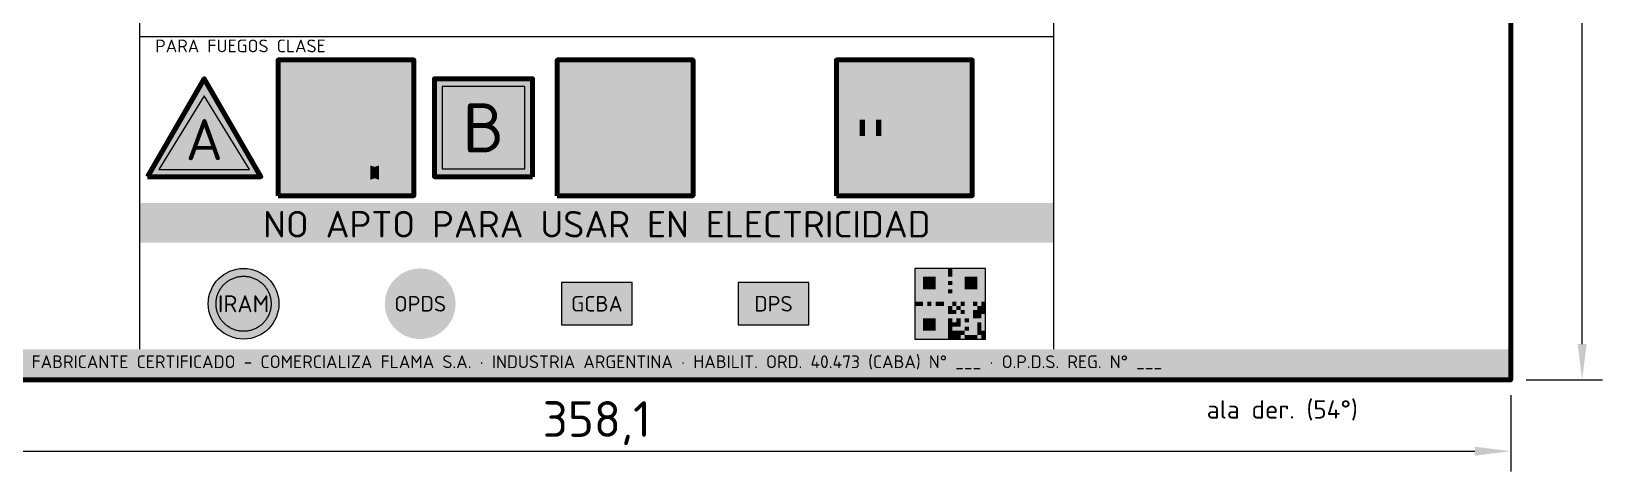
# Model space of a CAD drawing. Header units: millimetres. Extents: x 0 to 2208, y 0 to 420.
# Drawn here: x 1732.6 to 1886.5, y 235.2 to 278.4 of the extents above; entities that cross this region are included whole.
import ezdxf
from ezdxf.enums import TextEntityAlignment as Align

# ---------------------------------------------------------------- set-up
doc = ezdxf.new("R2010")
doc.units = ezdxf.units.MM
for name, color, linetype, lineweight in [('01-VISIBLE', 7, 'CONTINUOUS', 70), ('04-COTA', 3, 'CONTINUOUS', 18), ('08-FINA', 5, 'CONTINUOUS', 18), ('13-GRAFICA', 30, 'CONTINUOUS', 18)]:
    doc.layers.add(name, color=color, linetype=linetype, lineweight=lineweight)
doc.styles.add('ISO3098', font='isocpeur.ttf')
doc.dimstyles.new('FLAMA-IRAM', dxfattribs={"dimtxt": 3.5, "dimasz": 3.5, "dimexe": 2, "dimexo": 1.5, "dimgap": 1, "dimtad": 1, "dimdec": 1, "dimtxsty": 'ISO3098', "dimblk": 'IRAM_FLECHA', "dimblk1": 'IRAM_FLECHA', "dimblk2": 'IRAM_FLECHA', "dimcen": 2.5, "dimclrd": 256, "dimclre": 256, "dimclrt": 256, "dimazin": 3, "dimtfac": 1, "dimtmove": 0, "dimatfit": 3, "dimlwd": 18, "dimlwe": 18})

# ---------------------------------------------------------------- blocks, each defined once
blk = doc.blocks.new('IRAM_FLECHA')
blk.add_solid([(0, 0), (-1, 0.125), (-1, -0.125)])

msp = doc.modelspace()

# ---------------------------------------------------------------- hatches: boundary and pattern name
at = {"layer": '13-GRAFICA', "true_color": 0x005eaa}
h = msp.add_hatch(color=7, dxfattribs=at)
h.dxf.hatch_style = 1
h.paths.add_polyline_path([(1770.083, 262.307), (1770.083, 275.62), (1756.77, 275.62), (1756.77, 262.307)])
h = msp.add_hatch(color=7, dxfattribs=at)
h.dxf.hatch_style = 1
h.paths.add_polyline_path([(1797.435, 262.307), (1797.435, 275.62), (1784.122, 275.62), (1784.122, 262.307)])
at = {"layer": '13-GRAFICA', "true_color": 0x191919}
h = msp.add_hatch(color=7, dxfattribs=at)
h.dxf.hatch_style = 1
h.paths.add_polyline_path([(1824.786, 262.307), (1824.786, 275.62), (1811.473, 275.62), (1811.473, 262.307)])
at = {"layer": '13-GRAFICA', "true_color": 0xc81e2d}
h = msp.add_hatch(color=7, dxfattribs=at)
h.dxf.hatch_style = 1
h.paths.add_polyline_path([(1811.473, 274.302), (1811.473, 275.62), (1812.791, 275.62), (1824.786, 263.624), (1824.786, 262.307), (1823.468, 262.307)])
at = {"layer": '13-GRAFICA', "true_color": 0xffffff}
h = msp.add_hatch(color=7, dxfattribs=at)
h.dxf.hatch_style = 1
h.paths.add_polyline_path([(1758.499, 269.355), (1758.484, 269.358), (1758.471, 269.364), (1758.458, 269.37), (1758.445, 269.378), (1758.434, 269.387), (1758.423, 269.397), (1758.414, 269.408), (1758.405, 269.42), (1758.398, 269.433), (1758.393, 269.446), (1758.009, 270.501), (1758.005, 270.515), (1758.002, 270.529), (1758.001, 270.544), (1758.001, 270.558), (1758.002, 270.573), (1758.005, 270.587), (1758.01, 270.601), (1758.016, 270.614), (1758.495, 271.573), (1758.502, 271.585), (1758.51, 271.597), (1758.519, 271.607), (1758.529, 271.617), (1758.54, 271.626), (1758.552, 271.633), (1758.565, 271.64), (1758.578, 271.645), (1758.591, 271.649), (1758.605, 271.651), (1758.619, 271.652), (1758.633, 271.652), (1758.647, 271.65), (1758.661, 271.647), (1758.674, 271.643), (1758.687, 271.638), (1758.699, 271.631), (1758.711, 271.623), (1758.722, 271.614), (1758.731, 271.604), (1758.74, 271.593), (1758.748, 271.581), (1758.905, 271.311), (1759.203, 272.502), (1759.207, 272.516), (1759.213, 272.529), (1759.219, 272.541), (1759.227, 272.553), (1759.236, 272.564), (1759.246, 272.574), (1759.257, 272.583), (1759.269, 272.591), (1759.282, 272.597), (1759.295, 272.603), (1759.308, 272.607), (1759.322, 272.609), (1759.336, 272.611), (1759.351, 272.611), (1759.365, 272.609), (1759.379, 272.606), (1759.392, 272.602), (1759.405, 272.596), (1759.418, 272.59), (1759.429, 272.582), (1759.44, 272.573), (1759.45, 272.562), (1759.459, 272.551), (1759.862, 271.993), (1760.11, 274.304), (1760.112, 274.318), (1760.116, 274.332), (1760.121, 274.345), (1760.127, 274.358), (1760.135, 274.37), (1760.144, 274.382), (1760.153, 274.392), (1760.164, 274.401), (1760.176, 274.41), (1760.188, 274.417), (1760.202, 274.423), (1760.215, 274.427), (1760.229, 274.43), (1760.244, 274.432), (1760.258, 274.432), (1760.272, 274.431), (1760.286, 274.428), (1760.3, 274.424), (1760.313, 274.419), (1760.326, 274.412), (1760.338, 274.404), (1760.349, 274.395), (1760.359, 274.385), (1760.368, 274.374), (1760.376, 274.362), (1760.383, 274.35), (1760.389, 274.336), (1760.393, 274.322), (1760.837, 272.505), (1761.088, 272.925), (1761.096, 272.936), (1761.105, 272.947), (1761.115, 272.957), (1761.126, 272.966), (1761.138, 272.974), (1761.15, 272.981), (1761.163, 272.986), (1761.177, 272.99), (1761.191, 272.993), (1761.205, 272.994), (1761.219, 272.994), (1761.233, 272.993), (1761.247, 272.99), (1761.26, 272.986), (1761.273, 272.98), (1761.286, 272.974), (1761.297, 272.966), (1761.308, 272.957), (1761.318, 272.947), (1761.327, 272.936), (1761.335, 272.924), (1761.342, 272.912), (1761.347, 272.899), (1761.351, 272.885), (1761.83, 270.968), (1761.833, 270.956), (1761.834, 270.943), (1761.835, 270.93), (1761.834, 270.918), (1761.832, 270.905), (1761.544, 269.467), (1761.541, 269.454), (1761.536, 269.44), (1761.53, 269.428), (1761.523, 269.416), (1761.514, 269.404), (1761.505, 269.394), (1761.494, 269.384), (1761.483, 269.376), (1761.471, 269.369), (1761.458, 269.363), (1761.445, 269.358), (1761.431, 269.355), (1761.417, 269.353), (1761.403, 269.352), (1758.528, 269.352), (1758.513, 269.353)])
h = msp.add_hatch(color=7, dxfattribs=at)
h.dxf.hatch_style = 1
h.paths.add_polyline_path([(1818.755, 267.969), (1818.735, 267.974), (1818.716, 267.981), (1818.698, 267.99), (1818.68, 268.001), (1818.664, 268.013), (1818.65, 268.027), (1818.637, 268.043), (1818.625, 268.06), (1818.615, 268.077), (1818.607, 268.096), (1818.075, 269.561), (1818.069, 269.58), (1818.065, 269.6), (1818.063, 269.62), (1818.063, 269.64), (1818.065, 269.66), (1818.069, 269.68), (1818.076, 269.699), (1818.084, 269.718), (1818.749, 271.049), (1818.759, 271.066), (1818.77, 271.082), (1818.783, 271.097), (1818.797, 271.111), (1818.812, 271.123), (1818.829, 271.133), (1818.846, 271.142), (1818.864, 271.149), (1818.883, 271.155), (1818.902, 271.158), (1818.922, 271.16), (1818.941, 271.159), (1818.961, 271.157), (1818.98, 271.153), (1818.998, 271.147), (1819.016, 271.139), (1819.033, 271.13), (1819.049, 271.119), (1819.064, 271.106), (1819.078, 271.092), (1819.09, 271.077), (1819.101, 271.061), (1819.319, 270.686), (1819.733, 272.34), (1819.739, 272.359), (1819.746, 272.377), (1819.755, 272.394), (1819.766, 272.411), (1819.779, 272.426), (1819.793, 272.44), (1819.808, 272.452), (1819.825, 272.463), (1819.842, 272.472), (1819.86, 272.48), (1819.879, 272.485), (1819.899, 272.489), (1819.918, 272.491), (1819.938, 272.491), (1819.957, 272.489), (1819.977, 272.485), (1819.996, 272.479), (1820.014, 272.471), (1820.031, 272.462), (1820.047, 272.45), (1820.062, 272.438), (1820.076, 272.424), (1820.088, 272.408), (1820.649, 271.632), (1820.993, 274.842), (1820.996, 274.862), (1821.001, 274.881), (1821.008, 274.9), (1821.017, 274.918), (1821.027, 274.935), (1821.039, 274.95), (1821.053, 274.965), (1821.068, 274.978), (1821.084, 274.989), (1821.102, 274.999), (1821.12, 275.007), (1821.139, 275.014), (1821.158, 275.018), (1821.178, 275.02), (1821.198, 275.02), (1821.218, 275.019), (1821.237, 275.015), (1821.257, 275.01), (1821.275, 275.002), (1821.293, 274.993), (1821.309, 274.982), (1821.325, 274.969), (1821.339, 274.955), (1821.352, 274.94), (1821.363, 274.923), (1821.372, 274.906), (1821.38, 274.887), (1821.385, 274.868), (1822.002, 272.345), (1822.351, 272.927), (1822.362, 272.943), (1822.375, 272.958), (1822.389, 272.972), (1822.404, 272.984), (1822.42, 272.995), (1822.437, 273.004), (1822.455, 273.012), (1822.474, 273.018), (1822.493, 273.021), (1822.513, 273.023), (1822.533, 273.023), (1822.552, 273.021), (1822.571, 273.018), (1822.59, 273.012), (1822.608, 273.004), (1822.625, 272.995), (1822.642, 272.984), (1822.657, 272.972), (1822.671, 272.958), (1822.683, 272.943), (1822.694, 272.926), (1822.703, 272.909), (1822.711, 272.891), (1822.716, 272.872), (1823.382, 270.21), (1823.386, 270.192), (1823.388, 270.175), (1823.388, 270.157), (1823.387, 270.14), (1823.384, 270.122), (1822.985, 268.125), (1822.98, 268.106), (1822.973, 268.088), (1822.965, 268.07), (1822.955, 268.053), (1822.943, 268.038), (1822.93, 268.023), (1822.916, 268.01), (1822.9, 267.998), (1822.883, 267.988), (1822.865, 267.98), (1822.847, 267.973), (1822.828, 267.968), (1822.808, 267.966), (1822.789, 267.965), (1818.795, 267.965), (1818.775, 267.966)])
at = {"layer": '13-GRAFICA', "true_color": 0x009146}
h = msp.add_hatch(color=7, dxfattribs=at)
h.dxf.hatch_style = 1
h.paths.add_polyline_path([(1743.989, 264.156), (1755.091, 264.156), (1749.54, 273.771)])
at = {"layer": '13-GRAFICA', "true_color": 0xffffff}
h = msp.add_hatch(color=7, dxfattribs=at)
h.dxf.hatch_style = 1
h.paths.add_polyline_path([(1766.057, 269.525), (1766.456, 273.248), (1766.459, 273.271), (1766.465, 273.293), (1766.473, 273.315), (1766.483, 273.336), (1766.496, 273.355), (1766.51, 273.374), (1766.526, 273.39), (1766.543, 273.406), (1766.562, 273.419), (1766.582, 273.43), (1766.603, 273.44), (1766.625, 273.447), (1766.648, 273.452), (1766.655, 273.453), (1766.655, 265.27), (1765.791, 265.27), (1765.791, 269.893)])
h = msp.add_hatch(color=7, dxfattribs=at)
h.dxf.hatch_style = 1
h.paths.add_polyline_path([(1766.671, 273.454), (1766.694, 273.455), (1766.717, 273.453), (1766.739, 273.449), (1766.762, 273.442), (1766.783, 273.434), (1766.804, 273.423), (1766.823, 273.41), (1766.841, 273.396), (1766.857, 273.379), (1766.872, 273.361), (1766.885, 273.342), (1766.896, 273.322), (1766.904, 273.3), (1766.911, 273.278), (1767.627, 270.351), (1768.032, 271.026), (1768.044, 271.045), (1768.059, 271.062), (1768.075, 271.079), (1768.092, 271.093), (1768.111, 271.106), (1768.131, 271.116), (1768.152, 271.125), (1768.174, 271.132), (1768.196, 271.136), (1768.219, 271.138), (1768.242, 271.138), (1768.264, 271.136), (1768.287, 271.131), (1768.308, 271.125), (1768.329, 271.116), (1768.349, 271.105), (1768.368, 271.093), (1768.386, 271.078), (1768.402, 271.062), (1768.416, 271.045), (1768.429, 271.026), (1768.44, 271.006), (1768.448, 270.985), (1768.455, 270.963), (1769.227, 267.874), (1769.231, 267.854), (1769.234, 267.834), (1769.234, 267.813), (1769.233, 267.793), (1769.23, 267.773), (1768.807, 265.662), (1769.046, 264.927), (1767.946, 264.57), (1769.046, 264.212), (1768.717, 263.199), (1766.655, 263.869), (1766.655, 265.27), (1766.655, 273.453)])
at = {"layer": '13-GRAFICA', "true_color": 0xc81e2d}
h = msp.add_hatch(color=7, dxfattribs=at)
h.dxf.hatch_style = 1
h.paths.add_polyline_path([(1781.699, 264.156), (1781.699, 273.771), (1772.083, 273.771), (1772.083, 264.156)])
at = {"layer": '13-GRAFICA', "true_color": 0xffffff}
h = msp.add_hatch(color=7, dxfattribs=at)
h.dxf.hatch_style = 1
h.paths.add_polyline_path([(1796.372, 263.782), (1796.053, 263.667), (1795.622, 263.567), (1795.098, 263.484), (1794.499, 263.422), (1793.85, 263.384), (1793.174, 263.372), (1792.499, 263.384), (1791.85, 263.422), (1791.251, 263.484), (1790.727, 263.567), (1790.296, 263.667), (1789.977, 263.782), (1789.78, 263.907), (1789.713, 264.037), (1789.78, 264.167), (1789.977, 264.292), (1790.272, 264.398), (1789.713, 265.935), (1789.713, 264.17), (1785.187, 264.17), (1785.187, 267.898), (1787.583, 270.028), (1789.713, 270.028), (1789.713, 266.714), (1790.478, 268.245), (1790.491, 268.267), (1790.506, 268.288), (1790.523, 268.308), (1790.541, 268.326), (1790.561, 268.342), (1790.583, 268.356), (1790.606, 268.367), (1790.63, 268.377), (1790.655, 268.384), (1790.68, 268.388), (1790.706, 268.39), (1790.731, 268.39), (1790.757, 268.387), (1790.782, 268.382), (1790.807, 268.374), (1790.83, 268.364), (1790.853, 268.351), (1790.874, 268.337), (1790.894, 268.32), (1790.912, 268.302), (1790.928, 268.281), (1790.942, 268.26), (1791.231, 267.765), (1791.776, 269.948), (1791.784, 269.973), (1791.794, 269.997), (1791.806, 270.02), (1791.821, 270.042), (1791.837, 270.062), (1791.856, 270.08), (1791.876, 270.097), (1791.898, 270.111), (1791.921, 270.123), (1791.945, 270.133), (1791.97, 270.14), (1791.995, 270.145), (1792.021, 270.148), (1792.047, 270.148), (1792.073, 270.145), (1792.098, 270.139), (1792.123, 270.132), (1792.147, 270.122), (1792.17, 270.109), (1792.192, 270.094), (1792.211, 270.078), (1792.23, 270.059), (1792.246, 270.039), (1792.986, 269.014), (1793.44, 273.251), (1793.444, 273.277), (1793.45, 273.303), (1793.46, 273.327), (1793.471, 273.351), (1793.485, 273.373), (1793.501, 273.394), (1793.519, 273.413), (1793.539, 273.431), (1793.56, 273.446), (1793.583, 273.459), (1793.607, 273.469), (1793.632, 273.478), (1793.658, 273.483), (1793.684, 273.486), (1793.71, 273.487), (1793.737, 273.485), (1793.763, 273.48), (1793.788, 273.472), (1793.812, 273.463), (1793.835, 273.45), (1793.857, 273.436), (1793.878, 273.419), (1793.897, 273.401), (1793.913, 273.381), (1793.928, 273.359), (1793.94, 273.335), (1793.95, 273.311), (1793.958, 273.286), (1794.772, 269.955), (1795.233, 270.723), (1795.247, 270.744), (1795.264, 270.764), (1795.282, 270.783), (1795.302, 270.799), (1795.324, 270.813), (1795.346, 270.826), (1795.37, 270.836), (1795.395, 270.843), (1795.42, 270.848), (1795.446, 270.851), (1795.472, 270.851), (1795.498, 270.848), (1795.523, 270.843), (1795.548, 270.835), (1795.572, 270.826), (1795.595, 270.813), (1795.616, 270.799), (1795.636, 270.783), (1795.654, 270.764), (1795.671, 270.744), (1795.685, 270.723), (1795.697, 270.7), (1795.707, 270.676), (1795.715, 270.651), (1796.593, 267.137), (1796.598, 267.114), (1796.601, 267.091), (1796.601, 267.067), (1796.6, 267.044), (1796.596, 267.021), (1796.072, 264.4), (1796.372, 264.292), (1796.569, 264.167), (1796.636, 264.037), (1796.569, 263.907)])
h = msp.add_hatch(color=7, dxfattribs=at)
h.dxf.hatch_style = 1
h.paths.add_polyline_path([(1784.061, 270.403), (1784.934, 271.013), (1786.308, 269.05), (1785.436, 268.44)])
h = msp.add_hatch(color=7, dxfattribs=at)
h.dxf.hatch_style = 1
h.paths.add_polyline_path([(1763.728, 263.199), (1763.399, 264.212), (1764.499, 264.57), (1763.399, 264.927), (1763.621, 265.609), (1763.071, 267.121), (1763.064, 267.144), (1763.059, 267.167), (1763.057, 267.19), (1763.057, 267.214), (1763.06, 267.237), (1763.065, 267.26), (1763.072, 267.282), (1763.081, 267.304), (1763.853, 268.848), (1763.865, 268.868), (1763.878, 268.887), (1763.892, 268.904), (1763.909, 268.919), (1763.926, 268.933), (1763.945, 268.946), (1763.966, 268.956), (1763.987, 268.964), (1764.008, 268.97), (1764.031, 268.974), (1764.053, 268.976), (1764.076, 268.976), (1764.098, 268.973), (1764.12, 268.969), (1764.142, 268.962), (1764.163, 268.953), (1764.183, 268.942), (1764.201, 268.929), (1764.218, 268.914), (1764.234, 268.898), (1764.248, 268.88), (1764.261, 268.861), (1764.514, 268.427), (1764.994, 270.345), (1765.001, 270.367), (1765.01, 270.388), (1765.02, 270.408), (1765.033, 270.427), (1765.048, 270.445), (1765.064, 270.461), (1765.082, 270.476), (1765.101, 270.488), (1765.121, 270.499), (1765.142, 270.508), (1765.164, 270.514), (1765.186, 270.518), (1765.209, 270.521), (1765.232, 270.52), (1765.255, 270.518), (1765.277, 270.513), (1765.299, 270.506), (1765.32, 270.498), (1765.34, 270.487), (1765.359, 270.474), (1765.376, 270.459), (1765.392, 270.443), (1765.407, 270.425), (1765.791, 269.893), (1765.791, 265.27), (1765.791, 263.869)])
h = msp.add_hatch(color=7, dxfattribs=at)
h.dxf.hatch_style = 1
h.paths.add_polyline_path([(1812.272, 264.17), (1812.272, 269.762), (1813.736, 269.762), (1813.736, 268.164), (1813.736, 266.3), (1813.736, 264.17)])
h = msp.add_hatch(color=7, dxfattribs=at)
h.dxf.hatch_style = 1
h.paths.add_polyline_path([(1814.268, 269.762), (1814.268, 268.164), (1813.736, 268.164), (1813.736, 269.762)])
h = msp.add_hatch(color=7, dxfattribs=at)
h.dxf.hatch_style = 1
h.paths.add_polyline_path([(1814.268, 264.17), (1814.268, 266.3), (1814.268, 268.164), (1814.268, 269.762), (1815.334, 269.762), (1815.334, 268.164), (1815.334, 266.3), (1815.334, 264.17)])
h = msp.add_hatch(color=7, dxfattribs=at)
h.dxf.hatch_style = 1
h.paths.add_polyline_path([(1815.866, 269.762), (1815.866, 268.164), (1815.334, 268.164), (1815.334, 269.762)])
h = msp.add_hatch(color=7, dxfattribs=at)
h.dxf.hatch_style = 1
h.paths.add_polyline_path([(1817.331, 264.17), (1815.866, 264.17), (1815.866, 266.3), (1815.866, 268.164), (1815.866, 269.762), (1817.331, 269.762)])
h = msp.add_hatch(color=7, dxfattribs=at)
h.dxf.hatch_style = 1
h.paths.add_polyline_path([(1762.495, 269.229), (1761.829, 264.17), (1758.102, 264.17), (1757.436, 269.229)])
h = msp.add_hatch(color=7, dxfattribs=at)
h.dxf.hatch_style = 1
h.paths.add_polyline_path([(1823.507, 263.366), (1823.532, 263.36), (1823.556, 263.351), (1823.58, 263.34), (1823.602, 263.327), (1823.623, 263.311), (1823.643, 263.294), (1823.66, 263.274), (1823.676, 263.253), (1823.689, 263.231), (1823.701, 263.207), (1823.709, 263.183), (1823.716, 263.157), (1823.72, 263.131), (1823.721, 263.105), (1823.72, 263.079), (1823.716, 263.053), (1823.709, 263.028), (1823.701, 263.003), (1823.689, 262.98), (1823.676, 262.957), (1823.66, 262.936), (1823.643, 262.917), (1823.623, 262.899), (1823.602, 262.884), (1823.58, 262.87), (1823.556, 262.859), (1823.532, 262.851), (1823.507, 262.844), (1823.481, 262.84), (1823.455, 262.839), (1820.526, 262.839), (1820.5, 262.84), (1820.474, 262.844), (1820.448, 262.851), (1820.424, 262.859), (1820.4, 262.87), (1820.378, 262.884), (1820.357, 262.899), (1820.337, 262.917), (1820.32, 262.936), (1820.304, 262.957), (1820.291, 262.98), (1820.28, 263.003), (1820.271, 263.028), (1820.265, 263.053), (1820.261, 263.079), (1820.259, 263.105), (1820.259, 264.17), (1818.928, 264.17), (1818.928, 266.567), (1819.461, 266.567), (1819.461, 267.898), (1819.86, 267.898), (1819.86, 266.567), (1821.191, 266.567), (1821.191, 267.898), (1821.591, 267.898), (1821.591, 266.567), (1822.123, 266.567), (1822.123, 264.17), (1820.792, 264.17), (1820.792, 263.372), (1823.455, 263.372), (1823.481, 263.37)])
h = msp.add_hatch(color=7, dxfattribs=at)
h.dxf.hatch_style = 1
h.paths.add_polyline_path([(1765.791, 263.869), (1765.791, 265.27), (1766.223, 265.13), (1766.655, 265.27), (1766.655, 263.869), (1766.223, 264.01)])
h = msp.add_hatch(color=7, dxfattribs=at)
h.dxf.hatch_style = 1
h.paths.add_polyline_path([(1813.736, 264.17), (1813.736, 266.3), (1814.268, 266.3), (1814.268, 264.17)])
h = msp.add_hatch(color=7, dxfattribs=at)
h.dxf.hatch_style = 1
h.paths.add_polyline_path([(1815.334, 264.17), (1815.334, 266.3), (1815.866, 266.3), (1815.866, 264.17)])
at = {"layer": '13-GRAFICA', "true_color": 0xc81e2d}
h = msp.add_hatch(color=7, dxfattribs=at)
h.dxf.hatch_style = 1
h.paths.add_polyline_path([(1832.768, 257.687), (1832.768, 261.587), (1743.232, 261.587), (1743.232, 257.687)])
at = {"layer": '13-GRAFICA', "true_color": 0x005eaa}
h = msp.add_hatch(color=7, dxfattribs=at)
h.dxf.hatch_style = 1
h.paths.add_polyline_path([(1756.847, 251.705), (1756.845, 251.592), (1756.84, 251.479), (1756.831, 251.366), (1756.818, 251.253), (1756.801, 251.141), (1756.781, 251.03), (1756.757, 250.919), (1756.729, 250.809), (1756.698, 250.7), (1756.664, 250.592), (1756.625, 250.486), (1756.584, 250.38), (1756.539, 250.277), (1756.49, 250.174), (1756.439, 250.073), (1756.384, 249.974), (1756.325, 249.877), (1756.264, 249.782), (1756.199, 249.689), (1756.132, 249.598), (1756.062, 249.509), (1755.988, 249.423), (1755.912, 249.339), (1755.833, 249.258), (1755.752, 249.179), (1755.668, 249.103), (1755.582, 249.029), (1755.493, 248.959), (1755.402, 248.892), (1755.309, 248.827), (1755.214, 248.766), (1755.117, 248.707), (1755.018, 248.652), (1754.917, 248.601), (1754.814, 248.552), (1754.71, 248.507), (1754.605, 248.466), (1754.498, 248.427), (1754.391, 248.393), (1754.282, 248.362), (1754.172, 248.334), (1754.061, 248.31), (1753.95, 248.29), (1753.838, 248.273), (1753.725, 248.26), (1753.612, 248.251), (1753.499, 248.246), (1753.386, 248.244), (1753.273, 248.246), (1753.159, 248.251), (1753.047, 248.26), (1752.934, 248.273), (1752.822, 248.29), (1752.711, 248.31), (1752.6, 248.334), (1752.49, 248.362), (1752.381, 248.393), (1752.273, 248.427), (1752.167, 248.466), (1752.061, 248.507), (1751.957, 248.552), (1751.855, 248.601), (1751.754, 248.652), (1751.655, 248.707), (1751.558, 248.766), (1751.463, 248.827), (1751.37, 248.892), (1751.279, 248.959), (1751.19, 249.029), (1751.104, 249.103), (1751.02, 249.179), (1750.938, 249.258), (1750.859, 249.339), (1750.783, 249.423), (1750.71, 249.509), (1750.64, 249.598), (1750.572, 249.689), (1750.508, 249.782), (1750.446, 249.877), (1750.388, 249.974), (1750.333, 250.073), (1750.281, 250.174), (1750.233, 250.277), (1750.188, 250.38), (1750.146, 250.486), (1750.108, 250.592), (1750.073, 250.7), (1750.042, 250.809), (1750.015, 250.919), (1749.991, 251.03), (1749.971, 251.141), (1749.954, 251.253), (1749.941, 251.366), (1749.932, 251.479), (1749.926, 251.592), (1749.924, 251.705), (1749.926, 251.818), (1749.932, 251.931), (1749.941, 252.044), (1749.954, 252.157), (1749.971, 252.269), (1749.991, 252.38), (1750.015, 252.491), (1750.042, 252.601), (1750.073, 252.71), (1750.108, 252.818), (1750.146, 252.924), (1750.188, 253.03), (1750.233, 253.134), (1750.281, 253.236), (1750.333, 253.337), (1750.388, 253.436), (1750.446, 253.533), (1750.508, 253.628), (1750.572, 253.721), (1750.64, 253.812), (1750.71, 253.901), (1750.783, 253.987), (1750.859, 254.071), (1750.938, 254.153), (1751.02, 254.231), (1751.104, 254.308), (1751.19, 254.381), (1751.279, 254.451), (1751.37, 254.519), (1751.463, 254.583), (1751.558, 254.645), (1751.655, 254.703), (1751.754, 254.758), (1751.855, 254.81), (1751.957, 254.858), (1752.061, 254.903), (1752.167, 254.945), (1752.273, 254.983), (1752.381, 255.017), (1752.49, 255.049), (1752.6, 255.076), (1752.711, 255.1), (1752.822, 255.12), (1752.934, 255.137), (1753.047, 255.15), (1753.159, 255.159), (1753.273, 255.165), (1753.386, 255.167), (1753.499, 255.165), (1753.612, 255.159), (1753.725, 255.15), (1753.838, 255.137), (1753.95, 255.12), (1754.061, 255.1), (1754.172, 255.076), (1754.282, 255.049), (1754.391, 255.017), (1754.498, 254.983), (1754.605, 254.945), (1754.71, 254.903), (1754.814, 254.858), (1754.917, 254.81), (1755.018, 254.758), (1755.117, 254.703), (1755.214, 254.645), (1755.309, 254.583), (1755.402, 254.519), (1755.493, 254.451), (1755.582, 254.381), (1755.668, 254.308), (1755.752, 254.231), (1755.833, 254.153), (1755.912, 254.071), (1755.988, 253.987), (1756.062, 253.901), (1756.132, 253.812), (1756.199, 253.721), (1756.264, 253.628), (1756.325, 253.533), (1756.384, 253.436), (1756.439, 253.337), (1756.49, 253.236), (1756.539, 253.134), (1756.584, 253.03), (1756.625, 252.924), (1756.664, 252.818), (1756.698, 252.71), (1756.729, 252.601), (1756.757, 252.491), (1756.781, 252.38), (1756.801, 252.269), (1756.818, 252.157), (1756.831, 252.044), (1756.84, 251.931), (1756.845, 251.818)])
at = {"layer": '13-GRAFICA', "true_color": 0x009146}
h = msp.add_hatch(color=7, dxfattribs=at)
h.dxf.hatch_style = 1
h.paths.add_polyline_path([(1774.154, 251.705), (1774.152, 251.592), (1774.147, 251.479), (1774.138, 251.366), (1774.125, 251.253), (1774.108, 251.141), (1774.088, 251.03), (1774.064, 250.919), (1774.036, 250.809), (1774.005, 250.7), (1773.971, 250.592), (1773.932, 250.486), (1773.891, 250.38), (1773.846, 250.277), (1773.797, 250.174), (1773.746, 250.073), (1773.691, 249.974), (1773.632, 249.877), (1773.571, 249.782), (1773.507, 249.689), (1773.439, 249.598), (1773.369, 249.509), (1773.295, 249.423), (1773.219, 249.339), (1773.141, 249.258), (1773.059, 249.179), (1772.975, 249.103), (1772.889, 249.029), (1772.8, 248.959), (1772.709, 248.892), (1772.616, 248.827), (1772.521, 248.766), (1772.424, 248.707), (1772.325, 248.652), (1772.224, 248.601), (1772.121, 248.552), (1772.018, 248.507), (1771.912, 248.466), (1771.806, 248.427), (1771.698, 248.393), (1771.589, 248.362), (1771.479, 248.334), (1771.368, 248.31), (1771.257, 248.29), (1771.145, 248.273), (1771.032, 248.26), (1770.919, 248.251), (1770.806, 248.246), (1770.693, 248.244), (1770.58, 248.246), (1770.467, 248.251), (1770.354, 248.26), (1770.241, 248.273), (1770.129, 248.29), (1770.018, 248.31), (1769.907, 248.334), (1769.797, 248.362), (1769.688, 248.393), (1769.58, 248.427), (1769.474, 248.466), (1769.368, 248.507), (1769.264, 248.552), (1769.162, 248.601), (1769.061, 248.652), (1768.962, 248.707), (1768.865, 248.766), (1768.77, 248.827), (1768.677, 248.892), (1768.586, 248.959), (1768.497, 249.029), (1768.411, 249.103), (1768.327, 249.179), (1768.245, 249.258), (1768.167, 249.339), (1768.09, 249.423), (1768.017, 249.509), (1767.947, 249.598), (1767.879, 249.689), (1767.815, 249.782), (1767.753, 249.877), (1767.695, 249.974), (1767.64, 250.073), (1767.588, 250.174), (1767.54, 250.277), (1767.495, 250.38), (1767.453, 250.486), (1767.415, 250.592), (1767.381, 250.7), (1767.349, 250.809), (1767.322, 250.919), (1767.298, 251.03), (1767.278, 251.141), (1767.261, 251.253), (1767.248, 251.366), (1767.239, 251.479), (1767.233, 251.592), (1767.232, 251.705), (1767.233, 251.818), (1767.239, 251.931), (1767.248, 252.044), (1767.261, 252.157), (1767.278, 252.269), (1767.298, 252.38), (1767.322, 252.491), (1767.349, 252.601), (1767.381, 252.71), (1767.415, 252.818), (1767.453, 252.924), (1767.495, 253.03), (1767.54, 253.134), (1767.588, 253.236), (1767.64, 253.337), (1767.695, 253.436), (1767.753, 253.533), (1767.815, 253.628), (1767.879, 253.721), (1767.947, 253.812), (1768.017, 253.901), (1768.09, 253.987), (1768.167, 254.071), (1768.245, 254.153), (1768.327, 254.231), (1768.411, 254.308), (1768.497, 254.381), (1768.586, 254.451), (1768.677, 254.519), (1768.77, 254.583), (1768.865, 254.645), (1768.962, 254.703), (1769.061, 254.758), (1769.162, 254.81), (1769.264, 254.858), (1769.368, 254.903), (1769.474, 254.945), (1769.58, 254.983), (1769.688, 255.017), (1769.797, 255.049), (1769.907, 255.076), (1770.018, 255.1), (1770.129, 255.12), (1770.241, 255.137), (1770.354, 255.15), (1770.467, 255.159), (1770.58, 255.165), (1770.693, 255.167), (1770.806, 255.165), (1770.919, 255.159), (1771.032, 255.15), (1771.145, 255.137), (1771.257, 255.12), (1771.368, 255.1), (1771.479, 255.076), (1771.589, 255.049), (1771.698, 255.017), (1771.806, 254.983), (1771.912, 254.945), (1772.018, 254.903), (1772.121, 254.858), (1772.224, 254.81), (1772.325, 254.758), (1772.424, 254.703), (1772.521, 254.645), (1772.616, 254.583), (1772.709, 254.519), (1772.8, 254.451), (1772.889, 254.381), (1772.975, 254.308), (1773.059, 254.231), (1773.141, 254.153), (1773.219, 254.071), (1773.295, 253.987), (1773.369, 253.901), (1773.439, 253.812), (1773.507, 253.721), (1773.571, 253.628), (1773.632, 253.533), (1773.691, 253.436), (1773.746, 253.337), (1773.797, 253.236), (1773.846, 253.134), (1773.891, 253.03), (1773.932, 252.924), (1773.971, 252.818), (1774.005, 252.71), (1774.036, 252.601), (1774.064, 252.491), (1774.088, 252.38), (1774.108, 252.269), (1774.125, 252.157), (1774.138, 252.044), (1774.147, 251.931), (1774.152, 251.818)])
at = {"layer": '13-GRAFICA', "true_color": 0xffffff}
h = msp.add_hatch(color=7, dxfattribs=at)
h.dxf.hatch_style = 1
h.paths.add_polyline_path([(1826.076, 248.244), (1826.076, 255.167), (1819.153, 255.167), (1819.153, 248.244)])
at = {"layer": '13-GRAFICA', "true_color": 0x191919}
h = msp.add_hatch(color=7, dxfattribs=at)
h.dxf.hatch_style = 1
h.paths.add_polyline_path([(1819.153, 255.167), (1819.56, 255.167), (1819.56, 254.759), (1819.56, 252.723), (1819.56, 252.316), (1819.153, 252.316)])
h = msp.add_hatch(color=7, dxfattribs=at)
h.dxf.hatch_style = 1
h.paths.add_polyline_path([(1821.596, 255.167), (1821.596, 254.759), (1819.56, 254.759), (1819.56, 255.167)])
h = msp.add_hatch(color=7, dxfattribs=at)
h.dxf.hatch_style = 1
h.paths.add_polyline_path([(1821.189, 253.13), (1819.967, 253.13), (1819.967, 254.352), (1821.189, 254.352)])
h = msp.add_hatch(color=7, dxfattribs=at)
h.dxf.hatch_style = 1
h.paths.add_polyline_path([(1822.003, 255.167), (1822.003, 252.316), (1821.596, 252.316), (1821.596, 252.723), (1821.596, 254.759), (1821.596, 255.167)])
h = msp.add_hatch(color=7, dxfattribs=at)
h.dxf.hatch_style = 1
h.paths.add_polyline_path([(1822.818, 254.759), (1822.818, 255.167), (1822.411, 255.167), (1822.411, 254.759)])
h = msp.add_hatch(color=7, dxfattribs=at)
h.dxf.hatch_style = 1
h.paths.add_polyline_path([(1822.818, 254.352), (1822.818, 254.759), (1822.411, 254.759), (1822.411, 254.352)])
h = msp.add_hatch(color=7, dxfattribs=at)
h.dxf.hatch_style = 1
h.paths.add_polyline_path([(1823.225, 255.167), (1823.632, 255.167), (1823.632, 254.759), (1823.632, 252.723), (1823.632, 252.316), (1823.225, 252.316)])
h = msp.add_hatch(color=7, dxfattribs=at)
h.dxf.hatch_style = 1
h.paths.add_polyline_path([(1825.668, 255.167), (1825.668, 254.759), (1823.632, 254.759), (1823.632, 255.167)])
h = msp.add_hatch(color=7, dxfattribs=at)
h.dxf.hatch_style = 1
h.paths.add_polyline_path([(1825.261, 253.13), (1824.039, 253.13), (1824.039, 254.352), (1825.261, 254.352)])
h = msp.add_hatch(color=7, dxfattribs=at)
h.dxf.hatch_style = 1
h.paths.add_polyline_path([(1826.076, 255.167), (1826.076, 252.316), (1825.668, 252.316), (1825.668, 252.723), (1825.668, 254.759), (1825.668, 255.167)])
at = {"layer": '13-GRAFICA', "true_color": 0xffd200}
h = msp.add_hatch(color=7, dxfattribs=at)
h.dxf.hatch_style = 1
h.paths.add_polyline_path([(1791.461, 249.628), (1791.461, 253.782), (1784.539, 253.782), (1784.539, 249.628)])
at = {"layer": '13-GRAFICA', "true_color": 0x00468c}
h = msp.add_hatch(color=7, dxfattribs=at)
h.dxf.hatch_style = 1
h.paths.add_polyline_path([(1808.768, 249.628), (1808.768, 253.782), (1801.846, 253.782), (1801.846, 249.628)])
at = {"layer": '13-GRAFICA', "true_color": 0x191919}
h = msp.add_hatch(color=7, dxfattribs=at)
h.dxf.hatch_style = 1
h.paths.add_polyline_path([(1819.56, 252.316), (1819.56, 252.723), (1821.596, 252.723), (1821.596, 252.316)])
h = msp.add_hatch(color=7, dxfattribs=at)
h.dxf.hatch_style = 1
h.paths.add_polyline_path([(1822.818, 253.538), (1822.818, 253.945), (1822.411, 253.945), (1822.411, 253.538)])
h = msp.add_hatch(color=7, dxfattribs=at)
h.dxf.hatch_style = 1
h.paths.add_polyline_path([(1822.818, 252.723), (1822.818, 253.13), (1822.411, 253.13), (1822.411, 252.723)])
h = msp.add_hatch(color=7, dxfattribs=at)
h.dxf.hatch_style = 1
h.paths.add_polyline_path([(1823.632, 252.316), (1823.632, 252.723), (1825.668, 252.723), (1825.668, 252.316)])
h = msp.add_hatch(color=7, dxfattribs=at)
h.dxf.hatch_style = 1
h.paths.add_polyline_path([(1819.56, 251.501), (1819.56, 251.909), (1819.153, 251.909), (1819.153, 251.501)])
h = msp.add_hatch(color=7, dxfattribs=at)
h.dxf.hatch_style = 1
h.paths.add_polyline_path([(1819.153, 251.094), (1819.56, 251.094), (1819.56, 250.687), (1819.56, 248.651), (1819.56, 248.244), (1819.153, 248.244)])
h = msp.add_hatch(color=7, dxfattribs=at)
h.dxf.hatch_style = 1
h.paths.add_polyline_path([(1819.967, 251.501), (1819.967, 251.909), (1819.56, 251.909), (1819.56, 251.501)])
h = msp.add_hatch(color=7, dxfattribs=at)
h.dxf.hatch_style = 1
h.paths.add_polyline_path([(1821.596, 251.094), (1821.596, 250.687), (1819.56, 250.687), (1819.56, 251.094)])
h = msp.add_hatch(color=7, dxfattribs=at)
h.dxf.hatch_style = 1
h.paths.add_polyline_path([(1820.782, 251.501), (1820.782, 251.909), (1820.374, 251.909), (1820.374, 251.501)])
h = msp.add_hatch(color=7, dxfattribs=at)
h.dxf.hatch_style = 1
h.paths.add_polyline_path([(1821.596, 251.501), (1821.596, 251.909), (1821.189, 251.909), (1821.189, 251.501)])
h = msp.add_hatch(color=7, dxfattribs=at)
h.dxf.hatch_style = 1
h.paths.add_polyline_path([(1822.003, 251.501), (1822.003, 251.909), (1821.596, 251.909), (1821.596, 251.501)])
h = msp.add_hatch(color=7, dxfattribs=at)
h.dxf.hatch_style = 1
h.paths.add_polyline_path([(1822.003, 251.094), (1822.003, 248.244), (1821.596, 248.244), (1821.596, 248.651), (1821.596, 250.687), (1821.596, 251.094)])
h = msp.add_hatch(color=7, dxfattribs=at)
h.dxf.hatch_style = 1
h.paths.add_polyline_path([(1822.818, 251.094), (1822.818, 251.501), (1822.411, 251.501), (1822.411, 251.094)])
h = msp.add_hatch(color=7, dxfattribs=at)
h.dxf.hatch_style = 1
h.paths.add_polyline_path([(1822.818, 250.687), (1822.818, 251.094), (1822.411, 251.094), (1822.411, 250.687)])
h = msp.add_hatch(color=7, dxfattribs=at)
h.dxf.hatch_style = 1
h.paths.add_polyline_path([(1823.225, 251.501), (1823.225, 251.909), (1822.818, 251.909), (1822.818, 251.501)])
h = msp.add_hatch(color=7, dxfattribs=at)
h.dxf.hatch_style = 1
h.paths.add_polyline_path([(1823.225, 250.687), (1823.225, 251.094), (1822.818, 251.094), (1822.818, 250.687)])
h = msp.add_hatch(color=7, dxfattribs=at)
h.dxf.hatch_style = 1
h.paths.add_polyline_path([(1823.632, 251.094), (1823.632, 251.501), (1823.225, 251.501), (1823.225, 251.094)])
h = msp.add_hatch(color=7, dxfattribs=at)
h.dxf.hatch_style = 1
h.paths.add_polyline_path([(1824.039, 251.501), (1824.039, 251.909), (1823.632, 251.909), (1823.632, 251.501)])
h = msp.add_hatch(color=7, dxfattribs=at)
h.dxf.hatch_style = 1
h.paths.add_polyline_path([(1824.039, 250.687), (1824.039, 251.094), (1823.632, 251.094), (1823.632, 250.687)])
h = msp.add_hatch(color=7, dxfattribs=at)
h.dxf.hatch_style = 1
h.paths.add_polyline_path([(1825.261, 251.501), (1825.261, 251.909), (1824.854, 251.909), (1824.854, 251.501)])
h = msp.add_hatch(color=7, dxfattribs=at)
h.dxf.hatch_style = 1
h.paths.add_polyline_path([(1825.261, 250.687), (1825.261, 251.094), (1824.854, 251.094), (1824.854, 250.687)])
h = msp.add_hatch(color=7, dxfattribs=at)
h.dxf.hatch_style = 1
h.paths.add_polyline_path([(1825.668, 251.094), (1825.668, 251.501), (1825.261, 251.501), (1825.261, 251.094)])
h = msp.add_hatch(color=7, dxfattribs=at)
h.dxf.hatch_style = 1
h.paths.add_polyline_path([(1825.668, 250.687), (1825.668, 251.094), (1825.261, 251.094), (1825.261, 250.687)])
h = msp.add_hatch(color=7, dxfattribs=at)
h.dxf.hatch_style = 1
h.paths.add_polyline_path([(1826.076, 251.501), (1826.076, 251.909), (1825.668, 251.909), (1825.668, 251.501)])
h = msp.add_hatch(color=7, dxfattribs=at)
h.dxf.hatch_style = 1
h.paths.add_polyline_path([(1826.076, 251.094), (1826.076, 251.501), (1825.668, 251.501), (1825.668, 251.094)])
h = msp.add_hatch(color=7, dxfattribs=at)
h.dxf.hatch_style = 1
h.paths.add_polyline_path([(1826.076, 250.687), (1826.076, 251.094), (1825.668, 251.094), (1825.668, 250.687)])
h = msp.add_hatch(color=7, dxfattribs=at)
h.dxf.hatch_style = 1
h.paths.add_polyline_path([(1821.189, 249.058), (1819.967, 249.058), (1819.967, 250.28), (1821.189, 250.28)])
h = msp.add_hatch(color=7, dxfattribs=at)
h.dxf.hatch_style = 1
h.paths.add_polyline_path([(1822.818, 249.873), (1822.818, 250.28), (1822.411, 250.28), (1822.411, 249.873)])
h = msp.add_hatch(color=7, dxfattribs=at)
h.dxf.hatch_style = 1
h.paths.add_polyline_path([(1822.818, 249.465), (1822.818, 249.873), (1822.411, 249.873), (1822.411, 249.465)])
h = msp.add_hatch(color=7, dxfattribs=at)
h.dxf.hatch_style = 1
h.paths.add_polyline_path([(1822.818, 249.058), (1822.818, 249.465), (1822.411, 249.465), (1822.411, 249.058)])
h = msp.add_hatch(color=7, dxfattribs=at)
h.dxf.hatch_style = 1
h.paths.add_polyline_path([(1823.225, 249.465), (1823.225, 249.873), (1822.818, 249.873), (1822.818, 249.465)])
h = msp.add_hatch(color=7, dxfattribs=at)
h.dxf.hatch_style = 1
h.paths.add_polyline_path([(1823.632, 249.873), (1823.632, 250.28), (1823.225, 250.28), (1823.225, 249.873)])
h = msp.add_hatch(color=7, dxfattribs=at)
h.dxf.hatch_style = 1
h.paths.add_polyline_path([(1823.632, 249.465), (1823.632, 249.873), (1823.225, 249.873), (1823.225, 249.465)])
h = msp.add_hatch(color=7, dxfattribs=at)
h.dxf.hatch_style = 1
h.paths.add_polyline_path([(1824.447, 249.873), (1824.447, 250.28), (1824.039, 250.28), (1824.039, 249.873)])
h = msp.add_hatch(color=7, dxfattribs=at)
h.dxf.hatch_style = 1
h.paths.add_polyline_path([(1824.447, 249.058), (1824.447, 249.465), (1824.039, 249.465), (1824.039, 249.058)])
h = msp.add_hatch(color=7, dxfattribs=at)
h.dxf.hatch_style = 1
h.paths.add_polyline_path([(1825.261, 250.28), (1825.261, 250.687), (1824.854, 250.687), (1824.854, 250.28)])
h = msp.add_hatch(color=7, dxfattribs=at)
h.dxf.hatch_style = 1
h.paths.add_polyline_path([(1825.668, 250.28), (1825.668, 250.687), (1825.261, 250.687), (1825.261, 250.28)])
h = msp.add_hatch(color=7, dxfattribs=at)
h.dxf.hatch_style = 1
h.paths.add_polyline_path([(1825.668, 249.465), (1825.668, 249.873), (1825.261, 249.873), (1825.261, 249.465)])
h = msp.add_hatch(color=7, dxfattribs=at)
h.dxf.hatch_style = 1
h.paths.add_polyline_path([(1825.668, 249.058), (1825.668, 249.465), (1825.261, 249.465), (1825.261, 249.058)])
h = msp.add_hatch(color=7, dxfattribs=at)
h.dxf.hatch_style = 1
h.paths.add_polyline_path([(1819.56, 248.244), (1819.56, 248.651), (1821.596, 248.651), (1821.596, 248.244)])
h = msp.add_hatch(color=7, dxfattribs=at)
h.dxf.hatch_style = 1
h.paths.add_polyline_path([(1822.818, 248.651), (1822.818, 249.058), (1822.411, 249.058), (1822.411, 248.651)])
h = msp.add_hatch(color=7, dxfattribs=at)
h.dxf.hatch_style = 1
h.paths.add_polyline_path([(1822.818, 248.244), (1822.818, 248.651), (1822.411, 248.651), (1822.411, 248.244)])
h = msp.add_hatch(color=7, dxfattribs=at)
h.dxf.hatch_style = 1
h.paths.add_polyline_path([(1823.225, 248.651), (1823.225, 249.058), (1822.818, 249.058), (1822.818, 248.651)])
h = msp.add_hatch(color=7, dxfattribs=at)
h.dxf.hatch_style = 1
h.paths.add_polyline_path([(1823.225, 248.244), (1823.225, 248.651), (1822.818, 248.651), (1822.818, 248.244)])
h = msp.add_hatch(color=7, dxfattribs=at)
h.dxf.hatch_style = 1
h.paths.add_polyline_path([(1823.632, 248.651), (1823.632, 249.058), (1823.225, 249.058), (1823.225, 248.651)])
h = msp.add_hatch(color=7, dxfattribs=at)
h.dxf.hatch_style = 1
h.paths.add_polyline_path([(1823.632, 248.244), (1823.632, 248.651), (1823.225, 248.651), (1823.225, 248.244)])
h = msp.add_hatch(color=7, dxfattribs=at)
h.dxf.hatch_style = 1
h.paths.add_polyline_path([(1824.039, 248.651), (1824.039, 249.058), (1823.632, 249.058), (1823.632, 248.651)])
h = msp.add_hatch(color=7, dxfattribs=at)
h.dxf.hatch_style = 1
h.paths.add_polyline_path([(1824.447, 248.244), (1824.447, 248.651), (1824.039, 248.651), (1824.039, 248.244)])
h = msp.add_hatch(color=7, dxfattribs=at)
h.dxf.hatch_style = 1
h.paths.add_polyline_path([(1824.854, 248.244), (1824.854, 248.651), (1824.447, 248.651), (1824.447, 248.244)])
h = msp.add_hatch(color=7, dxfattribs=at)
h.dxf.hatch_style = 1
h.paths.add_polyline_path([(1825.261, 248.244), (1825.261, 248.651), (1824.854, 248.651), (1824.854, 248.244)])
h = msp.add_hatch(color=7, dxfattribs=at)
h.dxf.hatch_style = 1
h.paths.add_polyline_path([(1825.668, 248.651), (1825.668, 249.058), (1825.261, 249.058), (1825.261, 248.651)])
h = msp.add_hatch(color=7, dxfattribs=at)
h.dxf.hatch_style = 1
h.paths.add_polyline_path([(1826.076, 248.651), (1826.076, 249.058), (1825.668, 249.058), (1825.668, 248.651)])
h = msp.add_hatch(color=7, dxfattribs=at)
h.dxf.hatch_style = 1
h.paths.add_polyline_path([(1826.076, 248.244), (1826.076, 248.651), (1825.668, 248.651), (1825.668, 248.244)])
at = {"layer": '13-GRAFICA', "true_color": 0xeedeaa}
h = msp.add_hatch(color=7, dxfattribs=at)
h.dxf.hatch_style = 1
h.paths.add_polyline_path([(1877.535, 244.244), (1877.535, 247.244), (1698.465, 247.244), (1698.465, 244.244)])

# ---------------------------------------------------------------- linework, layer by layer
at = {"layer": '01-VISIBLE'}
for points in [[(1698.465, 244.244), (1877.535, 244.244), (1877.535, 352.756), (1698.465, 352.756)], [(1756.77, 262.307), (1770.083, 262.307), (1770.083, 275.62), (1756.77, 275.62)], [(1784.122, 262.307), (1797.435, 262.307), (1797.435, 275.62), (1784.122, 275.62)], [(1811.473, 262.307), (1824.786, 262.307), (1824.786, 275.62), (1811.473, 275.62)], [(1743.989, 264.156), (1755.091, 264.156), (1749.54, 273.771)], [(1781.699, 264.156), (1781.699, 273.771), (1772.083, 273.771), (1772.083, 264.156)]]:
    msp.add_lwpolyline(points, close=True, dxfattribs=at)
at = {"layer": '08-FINA'}
for p, q in [((1743.232, 247.244), (1743.232, 352.756)), ((1832.768, 247.244), (1832.768, 352.756)), ((1743.232, 277.92), (1832.768, 277.92))]:
    msp.add_line(p, q, dxfattribs=at)
for points in [[(1819.153, 248.244), (1826.076, 248.244), (1826.076, 255.167), (1819.153, 255.167)], [(1791.461, 249.628), (1791.461, 253.782), (1784.539, 253.782), (1784.539, 249.628)], [(1808.768, 249.628), (1808.768, 253.782), (1801.846, 253.782), (1801.846, 249.628)]]:
    msp.add_lwpolyline(points, close=True, dxfattribs=at)
msp.add_circle((1753.386, 251.705), 3.461, dxfattribs=at)
at = {"layer": '13-GRAFICA', "true_color": 0xffffff}
for points in [[(1780.929, 264.925), (1780.929, 273.001), (1772.853, 273.001), (1772.853, 264.925)], [(1745.099, 264.877), (1753.981, 264.877), (1749.54, 272.088)], [(1756.086, 251.705), (1756.084, 251.617), (1756.08, 251.529), (1756.073, 251.44), (1756.063, 251.353), (1756.05, 251.265), (1756.034, 251.178), (1756.015, 251.092), (1755.994, 251.006), (1755.969, 250.921), (1755.942, 250.837), (1755.913, 250.754), (1755.88, 250.672), (1755.845, 250.591), (1755.807, 250.511), (1755.767, 250.432), (1755.724, 250.355), (1755.679, 250.279), (1755.631, 250.205), (1755.58, 250.132), (1755.528, 250.062), (1755.473, 249.992), (1755.416, 249.925), (1755.356, 249.859), (1755.295, 249.796), (1755.231, 249.735), (1755.166, 249.675), (1755.099, 249.618), (1755.029, 249.563), (1754.958, 249.511), (1754.886, 249.46), (1754.812, 249.412), (1754.736, 249.367), (1754.659, 249.324), (1754.58, 249.284), (1754.5, 249.246), (1754.419, 249.211), (1754.337, 249.178), (1754.254, 249.148), (1754.17, 249.121), (1754.085, 249.097), (1753.999, 249.076), (1753.913, 249.057), (1753.826, 249.041), (1753.738, 249.028), (1753.65, 249.018), (1753.562, 249.011), (1753.474, 249.007), (1753.386, 249.005), (1753.298, 249.007), (1753.209, 249.011), (1753.121, 249.018), (1753.033, 249.028), (1752.946, 249.041), (1752.859, 249.057), (1752.773, 249.076), (1752.687, 249.097), (1752.602, 249.121), (1752.518, 249.148), (1752.435, 249.178), (1752.353, 249.211), (1752.272, 249.246), (1752.192, 249.284), (1752.113, 249.324), (1752.036, 249.367), (1751.96, 249.412), (1751.886, 249.46), (1751.813, 249.511), (1751.742, 249.563), (1751.673, 249.618), (1751.606, 249.675), (1751.54, 249.735), (1751.477, 249.796), (1751.415, 249.859), (1751.356, 249.925), (1751.299, 249.992), (1751.244, 250.062), (1751.191, 250.132), (1751.141, 250.205), (1751.093, 250.279), (1751.048, 250.355), (1751.005, 250.432), (1750.964, 250.511), (1750.927, 250.591), (1750.891, 250.672), (1750.859, 250.754), (1750.829, 250.837), (1750.802, 250.921), (1750.778, 251.006), (1750.756, 251.092), (1750.738, 251.178), (1750.722, 251.265), (1750.709, 251.353), (1750.699, 251.44), (1750.692, 251.529), (1750.687, 251.617), (1750.686, 251.705), (1750.687, 251.793), (1750.692, 251.882), (1750.699, 251.97), (1750.709, 252.058), (1750.722, 252.145), (1750.738, 252.232), (1750.756, 252.318), (1750.778, 252.404), (1750.802, 252.489), (1750.829, 252.573), (1750.859, 252.656), (1750.891, 252.738), (1750.927, 252.819), (1750.964, 252.899), (1751.005, 252.978), (1751.048, 253.055), (1751.093, 253.131), (1751.141, 253.205), (1751.191, 253.278), (1751.244, 253.349), (1751.299, 253.418), (1751.356, 253.485), (1751.415, 253.551), (1751.477, 253.614), (1751.54, 253.676), (1751.606, 253.735), (1751.673, 253.792), (1751.742, 253.847), (1751.813, 253.9), (1751.886, 253.95), (1751.96, 253.998), (1752.036, 254.043), (1752.113, 254.086), (1752.192, 254.127), (1752.272, 254.164), (1752.353, 254.199), (1752.435, 254.232), (1752.518, 254.262), (1752.602, 254.289), (1752.687, 254.313), (1752.773, 254.334), (1752.859, 254.353), (1752.946, 254.369), (1753.033, 254.382), (1753.121, 254.392), (1753.209, 254.399), (1753.298, 254.404), (1753.386, 254.405), (1753.474, 254.404), (1753.562, 254.399), (1753.65, 254.392), (1753.738, 254.382), (1753.826, 254.369), (1753.913, 254.353), (1753.999, 254.334), (1754.085, 254.313), (1754.17, 254.289), (1754.254, 254.262), (1754.337, 254.232), (1754.419, 254.199), (1754.5, 254.164), (1754.58, 254.127), (1754.659, 254.086), (1754.736, 254.043), (1754.812, 253.998), (1754.886, 253.95), (1754.958, 253.9), (1755.029, 253.847), (1755.099, 253.792), (1755.166, 253.735), (1755.231, 253.676), (1755.295, 253.614), (1755.356, 253.551), (1755.416, 253.485), (1755.473, 253.418), (1755.528, 253.349), (1755.58, 253.278), (1755.631, 253.205), (1755.679, 253.131), (1755.724, 253.055), (1755.767, 252.978), (1755.807, 252.899), (1755.845, 252.819), (1755.88, 252.738), (1755.913, 252.656), (1755.942, 252.573), (1755.969, 252.489), (1755.994, 252.404), (1756.015, 252.318), (1756.034, 252.232), (1756.05, 252.145), (1756.063, 252.058), (1756.073, 251.97), (1756.08, 251.882), (1756.084, 251.793)]]:
    msp.add_lwpolyline(points, close=True, dxfattribs=at)

# ---------------------------------------------------------------- texts
at = {"layer": '08-FINA', "style": 'ISO3098'}
msp.add_text('ala der. (54°)', height=1.8, dxfattribs=at).set_placement((1855.152, 242.244), align=Align.TOP_CENTER)
at = {"layer": '13-GRAFICA', "true_color": 0x191919, "style": 'ISO3098'}
msp.add_text('PARA FUEGOS CLASE', height=1.25, dxfattribs=at).set_placement((1744.732, 277.62), align=Align.TOP_LEFT)
at = {"layer": '13-GRAFICA', "true_color": 0xffffff, "style": 'ISO3098'}
for s, height, p in [('B', 4.808, (1776.891, 268.963)), ('A', 4.038, (1749.54, 267.809)), ('IRAM', 1.6615, (1753.386, 251.705)), ('OPDS', 1.523, (1770.693, 251.705)), ('DPS', 1.523, (1805.307, 251.705))]:
    msp.add_text(s, height=height, dxfattribs=at).set_placement(p, align=Align.MIDDLE_CENTER)
msp.add_text('NO APTO PARA USAR EN ELECTRICIDAD', height=2.6, dxfattribs=at).set_placement((1788, 260.807), align=Align.TOP_CENTER)
at = {"layer": '13-GRAFICA', "true_color": 0x191919, "style": 'ISO3098'}
msp.add_text('GCBA', height=1.523, dxfattribs=at).set_placement((1788, 251.705), align=Align.MIDDLE_CENTER)
msp.add_text('FABRICANTE CERTIFICADO - COMERCIALIZA FLAMA S.A. · INDUSTRIA ARGENTINA · HABILIT. ORD. 40.473 (CABA) N° ___ · O.P.D.S. REG. N° ___', height=1.25, dxfattribs=at).set_placement((1788, 246.644), align=Align.TOP_CENTER)

# ---------------------------------------------------------------- dimensions: what is measured, and where the dimension line sits
at = {"layer": '04-COTA'}
msp.add_linear_dim(base=(1884.535, 244.244), p1=(1877.535, 244.244), p2=(1877.535, 352.756), angle=90, dimstyle='FLAMA-IRAM', override={"dimlfac": 2}, dxfattribs=at).render()
msp.add_linear_dim(base=(1698.465, 237.244), p1=(1698.465, 244.244), p2=(1877.535, 244.244), dimstyle='FLAMA-IRAM', override={"dimlfac": 2}, dxfattribs=at).render()

doc.saveas('drawing.dxf')
